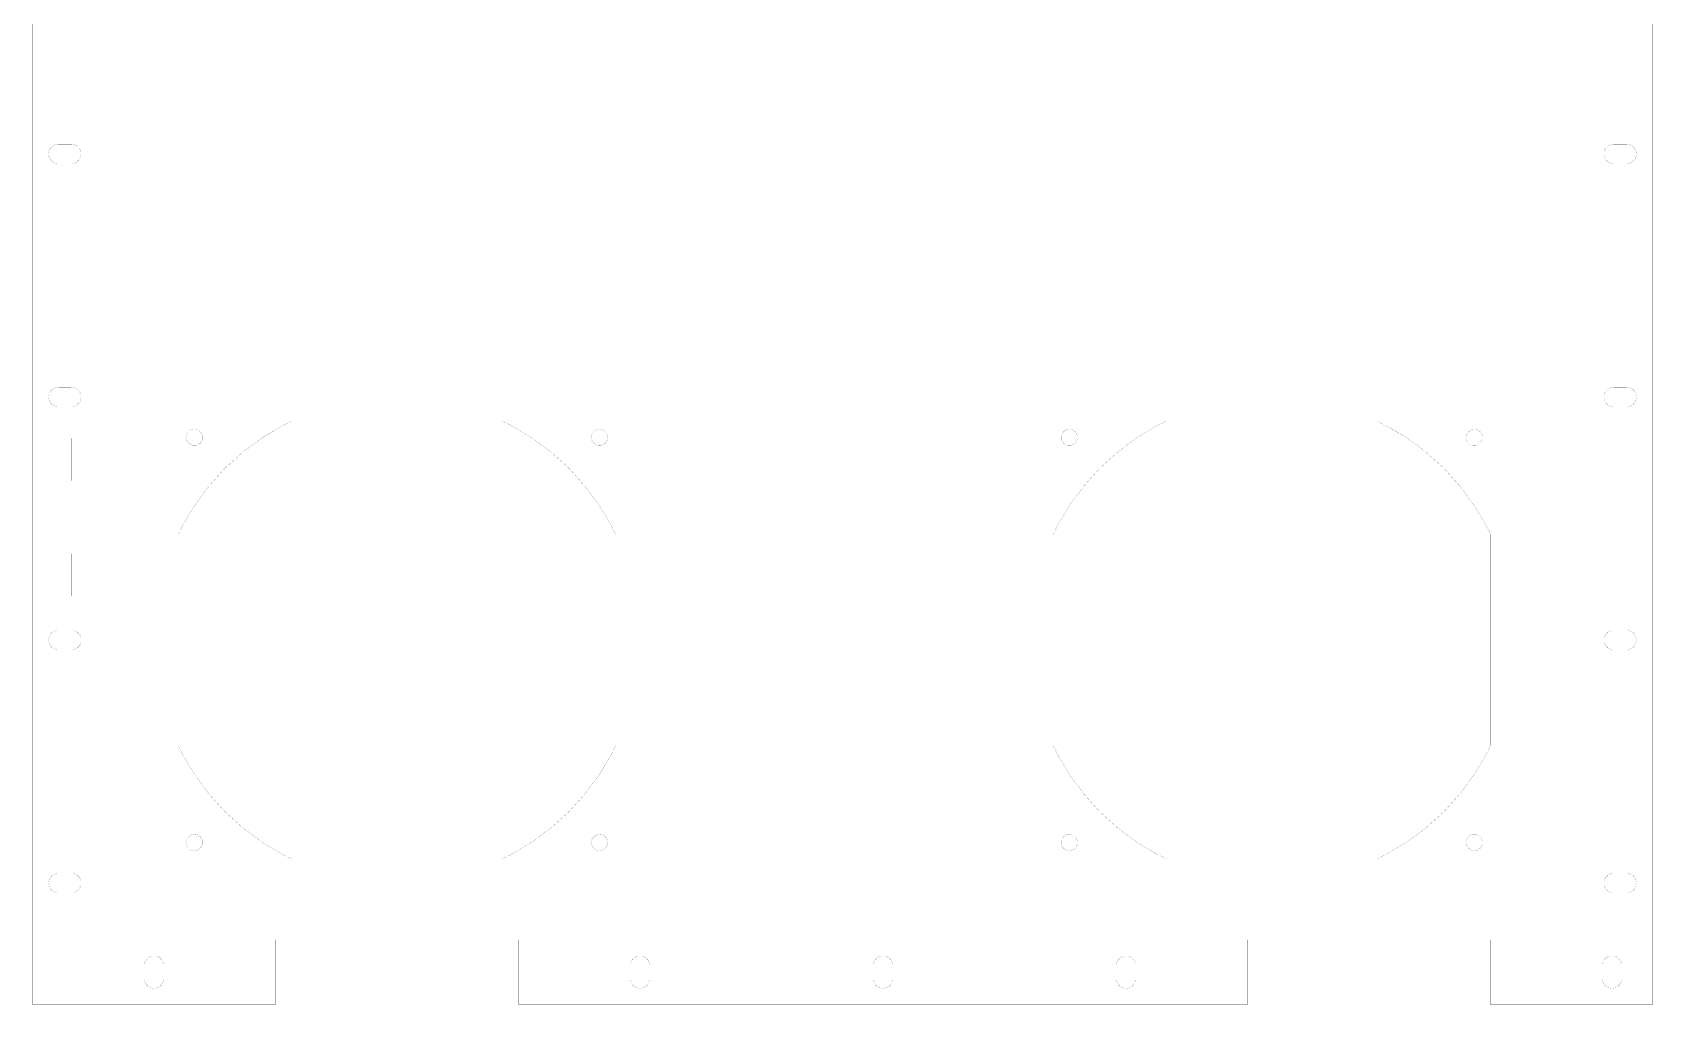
# Model space of a CAD drawing. Extents: x 0 to 19.7, y 0 to 23.7.
# Drawn here: x 0.04 to 19.73, y 0.05 to 11.86 of the extents above; entities that cross this region are included whole.
import ezdxf

# ---------------------------------------------------------------- set-up
doc = ezdxf.new("R2010")
doc.units = 0
doc.layers.get('0').update_dxf_attribs({"linetype": 'CONTINUOUS'})

msp = doc.modelspace()

# ---------------------------------------------------------------- linework, layer by layer
at = {"color": 5, "const_width": 0.001488}
for points in [[(17.756, 23.6689), (19.7244, 23.6689), (19.7244, 0.046929), (17.756, 0.046929), (17.756, 0.834418), (14.8031, 0.834418), (14.8031, 0.046929), (5.94499, 0.046929), (5.94499, 0.834418), (2.99203, 0.834418), (2.99203, 0.046929), (0.039388, 0.046929), (0.039388, 23.6689), (2.99203, 23.6689), (2.99203, 22.8814), (5.94499, 22.8814), (5.94499, 23.6689), (14.8031, 23.6689), (14.8031, 22.8814), (17.756, 22.8814), (17.756, 23.6689)], [(0.629449, 10.37), (0.629992, 10.3816), (0.629449, 10.3931), (0.627767, 10.4046), (0.624946, 10.4159), (0.621039, 10.4268), (0.616049, 10.4373), (0.610135, 10.4472), (0.60319, 10.4565), (0.595378, 10.4652), (0.586806, 10.4729), (0.577528, 10.4799), (0.567546, 10.4858), (0.560926, 10.4889), (0.557075, 10.4908), (0.546115, 10.4947), (0.534939, 10.4975), (0.523438, 10.4992), (0.511828, 10.4998), (0.354275, 10.4998), (0.342719, 10.4992), (0.331218, 10.4975), (0.319988, 10.4947), (0.319065, 10.4944), (0.309082, 10.4908), (0.298557, 10.4858), (0.288629, 10.4799), (0.279351, 10.4729), (0.270725, 10.4652), (0.262967, 10.4565), (0.256022, 10.4472), (0.250054, 10.4373), (0.245117, 10.4268), (0.241211, 10.4159), (0.23839, 10.4046), (0.236708, 10.3931), (0.236111, 10.3816), (0.236708, 10.37), (0.23839, 10.3585), (0.241211, 10.3472), (0.245117, 10.3363), (0.25, 10.326), (0.250054, 10.3258), (0.256022, 10.3159), (0.262967, 10.3066), (0.270725, 10.298), (0.279351, 10.2902), (0.288629, 10.2833), (0.298557, 10.2773), (0.309082, 10.2723), (0.319065, 10.2688), (0.319988, 10.2684), (0.331218, 10.2656), (0.342719, 10.2639), (0.354275, 10.2633), (0.511828, 10.2633), (0.523438, 10.2639), (0.534939, 10.2656), (0.546115, 10.2684), (0.557075, 10.2723), (0.560926, 10.2742), (0.567546, 10.2773), (0.577528, 10.2833), (0.586806, 10.2902), (0.595378, 10.298), (0.60319, 10.3066), (0.610135, 10.3159), (0.616049, 10.3258), (0.616103, 10.326), (0.621039, 10.3363), (0.624946, 10.3472), (0.627767, 10.3585), (0.629449, 10.37)], [(19.5138, 10.4373), (19.5089, 10.4452), (19.5078, 10.4472), (19.5008, 10.4565), (19.4931, 10.4652), (19.4844, 10.4729), (19.4751, 10.4798), (19.4653, 10.4858), (19.4547, 10.4908), (19.4437, 10.4947), (19.4325, 10.4975), (19.4283, 10.4981), (19.4211, 10.4992), (19.4094, 10.4997), (19.2519, 10.4997), (19.2403, 10.4992), (19.2289, 10.4975), (19.2176, 10.4947), (19.2067, 10.4908), (19.1963, 10.4858), (19.1865, 10.4799), (19.1863, 10.4798), (19.1769, 10.4729), (19.1685, 10.4652), (19.1606, 10.4565), (19.1536, 10.4472), (19.1478, 10.4373), (19.1428, 10.4268), (19.1389, 10.4159), (19.136, 10.4046), (19.1343, 10.3931), (19.1338, 10.3816), (19.1343, 10.37), (19.136, 10.3585), (19.1389, 10.3472), (19.1428, 10.3363), (19.1478, 10.3258), (19.1536, 10.3159), (19.1606, 10.3066), (19.1685, 10.298), (19.1769, 10.2902), (19.1863, 10.2833), (19.1865, 10.2832), (19.1963, 10.2773), (19.2067, 10.2723), (19.2176, 10.2684), (19.2289, 10.2656), (19.2403, 10.2639), (19.2519, 10.2633), (19.4094, 10.2633), (19.4211, 10.2639), (19.4283, 10.265), (19.4325, 10.2656), (19.4437, 10.2684), (19.4547, 10.2723), (19.4653, 10.2773), (19.4751, 10.2833), (19.4844, 10.2902), (19.4931, 10.298), (19.5008, 10.3066), (19.5078, 10.3159), (19.5089, 10.3179), (19.5138, 10.3258), (19.5186, 10.3363), (19.5226, 10.3472), (19.5254, 10.3585), (19.5271, 10.37), (19.5276, 10.3816), (19.5271, 10.3931), (19.5254, 10.4046), (19.5226, 10.4159), (19.5186, 10.4268), (19.5138, 10.4373)], [(0.270725, 7.51237), (0.263075, 7.5039), (0.262967, 7.50379), (0.256022, 7.49447), (0.250054, 7.48454), (0.245117, 7.47407), (0.241211, 7.46317), (0.23839, 7.45187), (0.236708, 7.44037), (0.236111, 7.42882), (0.236382, 7.42329), (0.236708, 7.41721), (0.23839, 7.40576), (0.241211, 7.39447), (0.245117, 7.38357), (0.250054, 7.3731), (0.256022, 7.36313), (0.262967, 7.35379), (0.270725, 7.34521), (0.273546, 7.34267), (0.279351, 7.3374), (0.288629, 7.33051), (0.298557, 7.32454), (0.309082, 7.31961), (0.319065, 7.31603), (0.319988, 7.31569), (0.331218, 7.31287), (0.342719, 7.31114), (0.354275, 7.3106), (0.511828, 7.3106), (0.523438, 7.31114), (0.534939, 7.31287), (0.546115, 7.31569), (0.557075, 7.31961), (0.567546, 7.32454), (0.577528, 7.33051), (0.586806, 7.3374), (0.592557, 7.34267), (0.595378, 7.34521), (0.60319, 7.35379), (0.610135, 7.36313), (0.616049, 7.3731), (0.621039, 7.38357), (0.624946, 7.39447), (0.627767, 7.40576), (0.629449, 7.41721), (0.629719, 7.42329), (0.629992, 7.42882), (0.629449, 7.44037), (0.627767, 7.45187), (0.624946, 7.46317), (0.621039, 7.47407), (0.616049, 7.48454), (0.610135, 7.49447), (0.60319, 7.50379), (0.603082, 7.5039), (0.595378, 7.51237), (0.586806, 7.52018), (0.577528, 7.52707), (0.567546, 7.53304), (0.557075, 7.53803), (0.546115, 7.54194), (0.534939, 7.54476), (0.523438, 7.54644), (0.511828, 7.54699), (0.354275, 7.54699), (0.342719, 7.54644), (0.331218, 7.54476), (0.319988, 7.54194), (0.319065, 7.54156), (0.309082, 7.53803), (0.298557, 7.53304), (0.288629, 7.52707), (0.279351, 7.52018), (0.270725, 7.51237)], [(19.4211, 7.54644), (19.4094, 7.54699), (19.2519, 7.54699), (19.2403, 7.54644), (19.2289, 7.54476), (19.2176, 7.54194), (19.2067, 7.53803), (19.1963, 7.53304), (19.1865, 7.52718), (19.1863, 7.52707), (19.1769, 7.52018), (19.1685, 7.51237), (19.1607, 7.5039), (19.1606, 7.50379), (19.1536, 7.49447), (19.1478, 7.48454), (19.1428, 7.47407), (19.1389, 7.46317), (19.136, 7.45187), (19.1343, 7.44037), (19.1338, 7.42882), (19.134, 7.42329), (19.1343, 7.41721), (19.136, 7.40576), (19.1389, 7.39447), (19.1428, 7.38357), (19.1478, 7.3731), (19.1536, 7.36313), (19.1606, 7.35379), (19.1685, 7.34521), (19.1712, 7.34267), (19.1769, 7.3374), (19.1863, 7.33051), (19.1865, 7.3304), (19.1963, 7.32454), (19.2067, 7.31961), (19.2176, 7.31569), (19.2289, 7.31287), (19.2403, 7.31114), (19.2519, 7.3106), (19.4094, 7.3106), (19.4211, 7.31114), (19.4325, 7.31287), (19.4437, 7.31569), (19.4547, 7.31961), (19.4653, 7.32454), (19.4751, 7.33051), (19.4844, 7.3374), (19.4903, 7.34267), (19.4931, 7.34521), (19.5008, 7.35379), (19.5078, 7.36313), (19.5089, 7.36518), (19.5138, 7.3731), (19.5186, 7.38357), (19.5226, 7.39447), (19.5254, 7.40576), (19.5271, 7.41721), (19.5276, 7.42882), (19.5271, 7.44037), (19.5254, 7.45187), (19.5226, 7.46317), (19.5186, 7.47407), (19.5138, 7.48454), (19.5089, 7.4924), (19.5078, 7.49447), (19.5008, 7.50379), (19.5007, 7.5039), (19.4931, 7.51237), (19.4844, 7.52018), (19.4751, 7.52707), (19.4653, 7.53304), (19.4547, 7.53803), (19.4437, 7.54194), (19.4325, 7.54476), (19.4283, 7.54536), (19.4211, 7.54644)], [(6.55664, 6.56418), (6.4094, 6.69764), (6.3419, 6.75879), (6.10915, 6.93143), (5.86057, 7.0804), (5.74767, 7.13379), (3.18935, 7.13379), (3.07644, 7.0804), (2.82785, 6.93143), (2.59506, 6.75879), (2.52756, 6.69764), (2.38037, 6.56418), (2.18576, 6.34944), (2.01313, 6.11669), (1.86415, 5.86811), (1.81076, 5.75521), (1.81076, 3.19689), (1.86415, 3.08399), (2.01313, 2.83539), (2.18576, 2.60265), (2.38037, 2.38792), (2.59506, 2.19331), (2.82785, 2.02067), (3.07644, 1.87169), (3.18935, 1.81831), (5.74767, 1.81831), (5.86057, 1.87169), (5.96317, 1.93317), (6.10915, 2.02067), (6.3419, 2.19331), (6.55664, 2.38792), (6.75125, 2.60265), (6.92389, 2.83539), (7.07286, 3.08399), (7.12625, 3.19689), (7.12625, 5.75521), (7.07286, 5.86811), (6.92389, 6.11669), (6.75125, 6.34944), (6.55664, 6.56418)], [(12.4939, 5.86811), (12.4405, 5.75521), (12.4405, 3.19689), (12.4939, 3.08399), (12.6428, 2.83539), (12.8155, 2.60265), (13.0101, 2.38792), (13.2248, 2.19331), (13.4576, 2.02067), (13.7036, 1.87321), (13.7062, 1.87169), (13.8191, 1.81831), (16.3774, 1.81831), (16.4903, 1.87169), (16.7389, 2.02067), (16.9717, 2.19331), (17.1864, 2.38792), (17.381, 2.60265), (17.5536, 2.83539), (17.7026, 3.08399), (17.756, 3.19689), (17.756, 5.75521), (17.7026, 5.86811), (17.5536, 6.11669), (17.381, 6.34944), (17.1864, 6.56418), (17.0392, 6.69764), (16.9717, 6.75879), (16.7389, 6.93143), (16.4903, 7.0804), (16.3774, 7.13379), (13.8191, 7.13379), (13.7062, 7.0804), (13.7036, 7.07889), (13.4576, 6.93143), (13.2248, 6.75879), (13.1573, 6.69764), (13.0101, 6.56418), (12.8155, 6.34944), (12.6428, 6.11669), (12.4939, 5.86811)], [(2.09463, 6.98329), (2.09293, 6.98611), (2.08963, 6.9916), (2.08388, 6.99935), (2.07736, 7.00651), (2.07021, 7.01303), (2.06244, 7.01878), (2.06017, 7.02013), (2.05414, 7.02376), (2.04542, 7.02789), (2.03629, 7.03114), (2.02692, 7.03347), (2.01736, 7.03489), (2.00771, 7.03538), (1.99804, 7.03489), (1.98844, 7.03347), (1.97911, 7.03114), (1.97, 7.02789), (1.96126, 7.02376), (1.95524, 7.02013), (1.95296, 7.01878), (1.94521, 7.01303), (1.93804, 7.00651), (1.93164, 6.99951), (1.93153, 6.99935), (1.92578, 6.9916), (1.92079, 6.98329), (1.91667, 6.97456), (1.91342, 6.96544), (1.91108, 6.95611), (1.90967, 6.9465), (1.90929, 6.93951), (1.90918, 6.93685), (1.90967, 6.92719), (1.91108, 6.91764), (1.91342, 6.90826), (1.91667, 6.89914), (1.92079, 6.8904), (1.92578, 6.88211), (1.93153, 6.87435), (1.93164, 6.87424), (1.93804, 6.86719), (1.94521, 6.86068), (1.94764, 6.85889), (1.95296, 6.85493), (1.96126, 6.84993), (1.97, 6.84581), (1.97911, 6.84261), (1.98844, 6.84022), (1.99804, 6.83882), (2.00771, 6.83832), (2.01736, 6.83882), (2.02692, 6.84022), (2.03629, 6.84261), (2.04542, 6.84581), (2.05414, 6.84993), (2.06244, 6.85493), (2.06776, 6.85889), (2.07021, 6.86068), (2.07736, 6.86719), (2.08388, 6.87435), (2.08963, 6.88211), (2.09293, 6.88758), (2.09463, 6.8904), (2.09874, 6.89914), (2.10194, 6.90826), (2.10433, 6.91764), (2.10574, 6.92719), (2.10622, 6.93685), (2.10574, 6.9465), (2.10433, 6.95611), (2.10194, 6.96544), (2.09874, 6.97456), (2.09463, 6.98329)], [(6.91965, 6.83882), (6.92931, 6.83832), (6.93072, 6.83838), (6.93896, 6.83882), (6.94857, 6.84022), (6.9579, 6.84261), (6.96701, 6.84581), (6.97575, 6.84993), (6.98406, 6.85493), (6.98936, 6.85889), (6.99181, 6.86068), (6.99897, 6.86719), (7.00549, 6.87435), (7.01124, 6.88211), (7.01622, 6.8904), (7.02035, 6.89914), (7.0236, 6.90826), (7.02593, 6.91764), (7.02735, 6.92719), (7.02783, 6.93685), (7.02772, 6.93951), (7.02735, 6.9465), (7.02593, 6.95611), (7.0236, 6.96544), (7.02035, 6.97456), (7.01622, 6.98329), (7.01124, 6.9916), (7.00549, 6.99935), (6.99897, 7.00651), (6.99181, 7.01303), (6.98406, 7.01878), (6.98178, 7.02013), (6.97575, 7.02376), (6.96701, 7.02789), (6.9579, 7.03114), (6.94857, 7.03347), (6.93896, 7.03489), (6.92931, 7.03538), (6.91965, 7.03489), (6.9101, 7.03347), (6.90072, 7.03114), (6.8916, 7.02789), (6.88286, 7.02376), (6.87685, 7.02013), (6.87457, 7.01878), (6.86681, 7.01303), (6.85965, 7.00651), (6.85314, 6.99935), (6.84739, 6.9916), (6.84239, 6.98329), (6.83826, 6.97456), (6.83501, 6.96544), (6.83268, 6.95611), (6.83128, 6.9465), (6.83089, 6.93951), (6.83078, 6.93685), (6.83128, 6.92719), (6.83268, 6.91764), (6.83501, 6.90826), (6.83826, 6.89914), (6.84239, 6.8904), (6.84739, 6.88211), (6.85314, 6.87435), (6.85965, 6.86719), (6.86681, 6.86068), (6.86925, 6.85889), (6.87457, 6.85493), (6.88286, 6.84993), (6.8916, 6.84581), (6.90072, 6.84261), (6.9101, 6.84022), (6.91965, 6.83882)], [(12.5678, 6.86719), (12.5748, 6.86079), (12.5749, 6.86068), (12.5774, 6.85889), (12.5827, 6.85493), (12.591, 6.84993), (12.5997, 6.84581), (12.6088, 6.84261), (12.6182, 6.84022), (12.6278, 6.83882), (12.6374, 6.83832), (12.6471, 6.83882), (12.6566, 6.84022), (12.666, 6.84261), (12.6751, 6.84581), (12.6839, 6.84993), (12.6922, 6.85493), (12.6975, 6.85889), (12.6999, 6.86068), (12.7071, 6.86719), (12.7136, 6.87435), (12.7193, 6.88211), (12.7243, 6.8904), (12.7285, 6.89914), (12.7317, 6.90826), (12.7341, 6.91764), (12.7355, 6.92719), (12.7359, 6.93685), (12.7358, 6.93951), (12.7355, 6.9465), (12.7341, 6.95611), (12.7317, 6.96544), (12.7285, 6.97456), (12.7243, 6.98329), (12.7193, 6.9916), (12.7136, 6.99935), (12.7071, 7.00651), (12.6999, 7.01303), (12.6922, 7.01878), (12.6899, 7.02013), (12.6839, 7.02376), (12.6751, 7.02789), (12.666, 7.03114), (12.6566, 7.03347), (12.6471, 7.03489), (12.6374, 7.03538), (12.6278, 7.03489), (12.6182, 7.03347), (12.6088, 7.03114), (12.5997, 7.02789), (12.591, 7.02376), (12.585, 7.02013), (12.5827, 7.01878), (12.5749, 7.01303), (12.5748, 7.01292), (12.5678, 7.00651), (12.5612, 6.99935), (12.5555, 6.9916), (12.5505, 6.98329), (12.5464, 6.97456), (12.5431, 6.96544), (12.5408, 6.95611), (12.5394, 6.9465), (12.539, 6.93951), (12.5389, 6.93685), (12.5394, 6.92719), (12.5408, 6.91764), (12.5431, 6.90826), (12.5464, 6.89914), (12.5505, 6.8904), (12.5555, 6.88211), (12.5612, 6.87435), (12.5678, 6.86719)], [(17.6137, 7.01878), (17.6115, 7.02013), (17.6054, 7.02376), (17.5967, 7.02789), (17.5876, 7.03114), (17.5783, 7.03347), (17.5687, 7.03489), (17.559, 7.03538), (17.5493, 7.03489), (17.5399, 7.03347), (17.5304, 7.03114), (17.5214, 7.02789), (17.5126, 7.02376), (17.5065, 7.02013), (17.5043, 7.01878), (17.4965, 7.01303), (17.4893, 7.00651), (17.4829, 6.99935), (17.4771, 6.9916), (17.4721, 6.98329), (17.4681, 6.97456), (17.4647, 6.96544), (17.4624, 6.95611), (17.461, 6.9465), (17.4607, 6.93951), (17.4606, 6.93685), (17.461, 6.92719), (17.4624, 6.91764), (17.4647, 6.90826), (17.4681, 6.89914), (17.4721, 6.8904), (17.4771, 6.88211), (17.4829, 6.87435), (17.4893, 6.86719), (17.4965, 6.86068), (17.499, 6.85889), (17.5043, 6.85493), (17.5126, 6.84993), (17.5214, 6.84581), (17.5304, 6.84261), (17.5399, 6.84022), (17.5493, 6.83882), (17.559, 6.83832), (17.5687, 6.83882), (17.5739, 6.83957), (17.5783, 6.84022), (17.5876, 6.84261), (17.5967, 6.84581), (17.6054, 6.84993), (17.6137, 6.85493), (17.619, 6.85889), (17.6215, 6.86068), (17.6288, 6.86719), (17.6351, 6.87435), (17.641, 6.88211), (17.646, 6.8904), (17.65, 6.89914), (17.6533, 6.90826), (17.6557, 6.91764), (17.6571, 6.92719), (17.6575, 6.93685), (17.6575, 6.93951), (17.6571, 6.9465), (17.6557, 6.95611), (17.6533, 6.96544), (17.65, 6.97456), (17.646, 6.98329), (17.641, 6.9916), (17.6351, 6.99935), (17.6288, 7.00651), (17.6215, 7.01303), (17.6137, 7.01878)], [(0.309082, 4.36686), (0.319065, 4.36328), (0.319988, 4.36296), (0.331218, 4.36008), (0.342719, 4.3584), (0.354275, 4.35781), (0.511828, 4.35781), (0.523438, 4.3584), (0.534939, 4.36008), (0.546115, 4.36296), (0.557075, 4.36686), (0.560926, 4.36865), (0.567546, 4.37181), (0.577528, 4.37776), (0.586806, 4.38465), (0.595378, 4.39247), (0.60319, 4.40104), (0.610135, 4.41037), (0.616049, 4.42036), (0.621039, 4.43083), (0.624294, 4.44), (0.624946, 4.44174), (0.627767, 4.45296), (0.629449, 4.46446), (0.629992, 4.47607), (0.629449, 4.48763), (0.627767, 4.49914), (0.624946, 4.51036), (0.621257, 4.52061), (0.621039, 4.52126), (0.616049, 4.53174), (0.610135, 4.54172), (0.60319, 4.55106), (0.595378, 4.55963), (0.586806, 4.56743), (0.577528, 4.57433), (0.567546, 4.58029), (0.560926, 4.58344), (0.557075, 4.58529), (0.546115, 4.58914), (0.534939, 4.59201), (0.523438, 4.59369), (0.511828, 4.59424), (0.354275, 4.59424), (0.342719, 4.59369), (0.331218, 4.59201), (0.319988, 4.58914), (0.319065, 4.58882), (0.309082, 4.58529), (0.298557, 4.58029), (0.288629, 4.57433), (0.279351, 4.56743), (0.270725, 4.55963), (0.262967, 4.55106), (0.256022, 4.54172), (0.250054, 4.53174), (0.245117, 4.52126), (0.2449, 4.52061), (0.241211, 4.51036), (0.23839, 4.49914), (0.236708, 4.48763), (0.236111, 4.47607), (0.236708, 4.46446), (0.23839, 4.45296), (0.241211, 4.44174), (0.241863, 4.44), (0.245117, 4.43083), (0.250054, 4.42036), (0.256022, 4.41037), (0.262967, 4.40104), (0.270725, 4.39247), (0.279351, 4.38465), (0.288629, 4.37776), (0.298557, 4.37181), (0.309082, 4.36686)], [(19.5078, 4.41037), (19.5089, 4.41243), (19.5138, 4.42036), (19.5186, 4.43083), (19.5219, 4.44), (19.5226, 4.44174), (19.5254, 4.45296), (19.5271, 4.46446), (19.5276, 4.47607), (19.5271, 4.48763), (19.5254, 4.49914), (19.5226, 4.51036), (19.5186, 4.52126), (19.5138, 4.53174), (19.5089, 4.53965), (19.5078, 4.54172), (19.5008, 4.55106), (19.4931, 4.55963), (19.4844, 4.56743), (19.4751, 4.57433), (19.4653, 4.58029), (19.4547, 4.58529), (19.4437, 4.58914), (19.4325, 4.59201), (19.4283, 4.59261), (19.4211, 4.59369), (19.4094, 4.59424), (19.2519, 4.59424), (19.2403, 4.59369), (19.2289, 4.59201), (19.2176, 4.58914), (19.2067, 4.58529), (19.1963, 4.58029), (19.1865, 4.57443), (19.1863, 4.57433), (19.1769, 4.56743), (19.1685, 4.55963), (19.1606, 4.55106), (19.1536, 4.54172), (19.1478, 4.53174), (19.1428, 4.52126), (19.1425, 4.52061), (19.1389, 4.51036), (19.136, 4.49914), (19.1343, 4.48763), (19.1338, 4.47607), (19.1343, 4.46446), (19.136, 4.45296), (19.1389, 4.44174), (19.1394, 4.44), (19.1428, 4.43083), (19.1478, 4.42036), (19.1536, 4.41037), (19.1606, 4.40104), (19.1685, 4.39247), (19.1769, 4.38465), (19.1863, 4.37776), (19.1865, 4.37761), (19.1963, 4.37181), (19.2067, 4.36686), (19.2176, 4.36296), (19.2289, 4.36008), (19.2403, 4.3584), (19.2519, 4.35781), (19.4094, 4.35781), (19.4211, 4.3584), (19.4283, 4.35949), (19.4325, 4.36008), (19.4437, 4.36296), (19.4547, 4.36686), (19.4653, 4.37181), (19.4751, 4.37776), (19.4844, 4.38465), (19.4931, 4.39247), (19.5008, 4.40104), (19.5078, 4.41037)], [(1.93804, 2.0849), (1.93164, 2.07785), (1.93153, 2.07775), (1.92578, 2.06999), (1.92079, 2.06168), (1.91667, 2.05296), (1.91342, 2.04383), (1.91108, 2.03444), (1.90967, 2.0249), (1.90944, 2.02111), (1.90918, 2.01525), (1.90967, 2.00558), (1.91108, 1.99599), (1.91342, 1.98665), (1.91667, 1.97754), (1.92079, 1.96881), (1.92578, 1.9605), (1.93153, 1.95275), (1.93164, 1.95264), (1.93804, 1.94558), (1.94521, 1.93907), (1.95296, 1.93332), (1.96126, 1.92833), (1.97, 1.92421), (1.97911, 1.92096), (1.98844, 1.91863), (1.99804, 1.91721), (2.00771, 1.91672), (2.01226, 1.91694), (2.01736, 1.91721), (2.02692, 1.91863), (2.03629, 1.92096), (2.04542, 1.92421), (2.05414, 1.92833), (2.06244, 1.93332), (2.06446, 1.93485), (2.07021, 1.93907), (2.07736, 1.94558), (2.08388, 1.95275), (2.08963, 1.9605), (2.09293, 1.96599), (2.09463, 1.96881), (2.09874, 1.97754), (2.10194, 1.98665), (2.10433, 1.99599), (2.10574, 2.00558), (2.10622, 2.01525), (2.10596, 2.02111), (2.10574, 2.0249), (2.10433, 2.03444), (2.10194, 2.04383), (2.09874, 2.05296), (2.09463, 2.06168), (2.09293, 2.06451), (2.08963, 2.06999), (2.08388, 2.07775), (2.07736, 2.0849), (2.07021, 2.09142), (2.06244, 2.09717), (2.05414, 2.10215), (2.04542, 2.10628), (2.03629, 2.10954), (2.02692, 2.11187), (2.01986, 2.1129), (2.01736, 2.11328), (2.01226, 2.11356), (2.00771, 2.11376), (1.99804, 2.11328), (1.98844, 2.11187), (1.97911, 2.10954), (1.97, 2.10628), (1.96126, 2.10215), (1.95296, 2.09717), (1.94521, 2.09142), (1.93804, 2.0849)], [(6.83106, 2.02111), (6.83078, 2.01525), (6.83128, 2.00558), (6.83268, 1.99599), (6.83501, 1.98665), (6.83826, 1.97754), (6.84239, 1.96881), (6.84739, 1.9605), (6.85314, 1.95275), (6.85965, 1.94558), (6.86529, 1.94049), (6.86681, 1.93907), (6.87457, 1.93332), (6.88286, 1.92833), (6.8916, 1.92421), (6.90072, 1.92096), (6.9101, 1.91863), (6.91965, 1.91721), (6.92931, 1.91672), (6.93072, 1.91678), (6.93896, 1.91721), (6.94857, 1.91863), (6.9579, 1.92096), (6.96701, 1.92421), (6.97575, 1.92833), (6.98406, 1.93332), (6.99181, 1.93907), (6.99333, 1.94049), (6.99897, 1.94558), (7.00549, 1.95275), (7.01124, 1.9605), (7.01622, 1.96881), (7.02035, 1.97754), (7.0236, 1.98665), (7.02593, 1.99599), (7.02735, 2.00558), (7.02783, 2.01525), (7.02756, 2.02111), (7.02735, 2.0249), (7.02593, 2.03444), (7.0236, 2.04383), (7.02035, 2.05296), (7.01622, 2.06168), (7.01133, 2.06976), (7.01124, 2.06999), (7.00549, 2.07775), (6.99897, 2.0849), (6.99181, 2.09142), (6.98406, 2.09717), (6.97575, 2.10215), (6.96701, 2.10628), (6.9579, 2.10954), (6.94857, 2.11187), (6.93896, 2.11328), (6.93072, 2.11372), (6.92931, 2.11376), (6.91965, 2.11328), (6.9101, 2.11187), (6.90072, 2.10954), (6.8916, 2.10628), (6.88286, 2.10215), (6.87457, 2.09717), (6.86681, 2.09142), (6.85965, 2.0849), (6.85314, 2.07775), (6.8501, 2.07362), (6.84739, 2.06999), (6.84239, 2.06168), (6.83826, 2.05296), (6.83501, 2.04383), (6.83268, 2.03444), (6.83128, 2.0249), (6.83106, 2.02111)], [(12.6554, 2.11203), (12.6496, 2.1129), (12.6471, 2.11328), (12.6374, 2.11376), (12.6278, 2.11328), (12.6182, 2.11187), (12.6088, 2.10954), (12.5997, 2.10628), (12.591, 2.10215), (12.5827, 2.09717), (12.5749, 2.09142), (12.5748, 2.09131), (12.5678, 2.0849), (12.5612, 2.07775), (12.5555, 2.06999), (12.5505, 2.06168), (12.5464, 2.05296), (12.5431, 2.04383), (12.5408, 2.03444), (12.5394, 2.0249), (12.5392, 2.02111), (12.5389, 2.01525), (12.5394, 2.00558), (12.5408, 1.99599), (12.5431, 1.98665), (12.5464, 1.97754), (12.5505, 1.96881), (12.5555, 1.9605), (12.5612, 1.95275), (12.5678, 1.94558), (12.5748, 1.93918), (12.5749, 1.93907), (12.5827, 1.93332), (12.591, 1.92833), (12.5997, 1.92421), (12.6088, 1.92096), (12.6182, 1.91863), (12.6278, 1.91721), (12.6374, 1.91672), (12.6471, 1.91721), (12.6554, 1.9184), (12.6566, 1.91863), (12.666, 1.92096), (12.6751, 1.92421), (12.6839, 1.92833), (12.6922, 1.93332), (12.6942, 1.93485), (12.6999, 1.93907), (12.7014, 1.94049), (12.7071, 1.94558), (12.7136, 1.95275), (12.7193, 1.9605), (12.7243, 1.96881), (12.7285, 1.97754), (12.7317, 1.98665), (12.7341, 1.99599), (12.7355, 2.00558), (12.7359, 2.01525), (12.7357, 2.02111), (12.7355, 2.0249), (12.7341, 2.03444), (12.7317, 2.04383), (12.7285, 2.05296), (12.7243, 2.06168), (12.7193, 2.06999), (12.7136, 2.07775), (12.7071, 2.0849), (12.6999, 2.09142), (12.6922, 2.09717), (12.6846, 2.10172), (12.6839, 2.10215), (12.6751, 2.10628), (12.666, 2.10954), (12.6566, 2.11187), (12.6554, 2.11203)], [(17.4893, 1.94558), (17.4932, 1.94206), (17.4965, 1.93907), (17.5043, 1.93332), (17.5126, 1.92833), (17.5214, 1.92421), (17.5304, 1.92096), (17.5399, 1.91863), (17.5493, 1.91721), (17.559, 1.91672), (17.5687, 1.91721), (17.5739, 1.91797), (17.5783, 1.91863), (17.5876, 1.92096), (17.5967, 1.92421), (17.6054, 1.92833), (17.6137, 1.93332), (17.6215, 1.93907), (17.6231, 1.94049), (17.6288, 1.94558), (17.6351, 1.95275), (17.641, 1.9605), (17.646, 1.96881), (17.65, 1.97754), (17.6533, 1.98665), (17.6557, 1.99599), (17.6571, 2.00558), (17.6575, 2.01525), (17.6572, 2.02111), (17.6571, 2.0249), (17.6557, 2.03444), (17.6533, 2.04383), (17.65, 2.05296), (17.646, 2.06168), (17.641, 2.06999), (17.6351, 2.07775), (17.6288, 2.0849), (17.6215, 2.09142), (17.6137, 2.09717), (17.6061, 2.10172), (17.6054, 2.10215), (17.5967, 2.10628), (17.5876, 2.10954), (17.5783, 2.11187), (17.5739, 2.11253), (17.5687, 2.11328), (17.559, 2.11376), (17.5493, 2.11328), (17.5399, 2.11187), (17.5304, 2.10954), (17.5214, 2.10628), (17.5126, 2.10215), (17.5043, 2.09717), (17.4965, 2.09142), (17.4932, 2.08838), (17.4893, 2.0849), (17.4829, 2.07775), (17.4771, 2.06999), (17.4721, 2.06168), (17.4681, 2.05296), (17.4647, 2.04383), (17.4624, 2.03444), (17.461, 2.0249), (17.4608, 2.02111), (17.4606, 2.01525), (17.461, 2.00558), (17.4624, 1.99599), (17.4647, 1.98665), (17.4681, 1.97754), (17.4721, 1.96881), (17.4771, 1.9605), (17.4829, 1.95275), (17.4893, 1.94558)], [(0.236708, 1.53489), (0.236111, 1.52328), (0.236708, 1.51172), (0.23839, 1.50022), (0.241211, 1.48899), (0.245117, 1.47808), (0.250054, 1.46761), (0.256022, 1.45762), (0.256728, 1.45671), (0.262967, 1.44829), (0.270725, 1.43972), (0.279351, 1.43192), (0.288629, 1.42497), (0.298557, 1.41906), (0.309082, 1.41407), (0.319065, 1.41054), (0.319988, 1.41021), (0.331218, 1.40733), (0.342719, 1.40565), (0.354275, 1.40506), (0.511828, 1.40506), (0.523438, 1.40565), (0.534939, 1.40733), (0.546115, 1.41021), (0.557075, 1.41407), (0.560926, 1.4159), (0.567546, 1.41906), (0.577528, 1.42497), (0.586806, 1.43192), (0.595378, 1.43972), (0.60319, 1.44829), (0.610135, 1.45762), (0.616049, 1.46761), (0.621039, 1.47808), (0.624946, 1.48899), (0.627767, 1.50022), (0.629449, 1.51172), (0.629992, 1.52328), (0.629449, 1.53489), (0.629069, 1.53733), (0.627767, 1.54639), (0.624946, 1.55761), (0.621039, 1.56853), (0.616049, 1.579), (0.610135, 1.58897), (0.60319, 1.59831), (0.595378, 1.60688), (0.586806, 1.61469), (0.577528, 1.62158), (0.567546, 1.62756), (0.560926, 1.63069), (0.557075, 1.63249), (0.546115, 1.63639), (0.534939, 1.63921), (0.523438, 1.64094), (0.511828, 1.6415), (0.354275, 1.6415), (0.342719, 1.64094), (0.331218, 1.63921), (0.319988, 1.63639), (0.319065, 1.63607), (0.309082, 1.63249), (0.298557, 1.62756), (0.288629, 1.62158), (0.279351, 1.61469), (0.270725, 1.60688), (0.262967, 1.59831), (0.256022, 1.58897), (0.250054, 1.579), (0.245117, 1.56853), (0.241211, 1.55761), (0.23839, 1.54639), (0.237033, 1.53733), (0.236708, 1.53489)], [(19.5138, 1.579), (19.5089, 1.58692), (19.5078, 1.58897), (19.5008, 1.59831), (19.4931, 1.60688), (19.4844, 1.61469), (19.4751, 1.62158), (19.4653, 1.62756), (19.4547, 1.63249), (19.4437, 1.63639), (19.4325, 1.63921), (19.4283, 1.63986), (19.4211, 1.64094), (19.4094, 1.6415), (19.2519, 1.6415), (19.2403, 1.64094), (19.2289, 1.63921), (19.2176, 1.63639), (19.2067, 1.63249), (19.1963, 1.62756), (19.1865, 1.62169), (19.1863, 1.62158), (19.1769, 1.61469), (19.1685, 1.60688), (19.1606, 1.59831), (19.1536, 1.58897), (19.1478, 1.579), (19.1428, 1.56853), (19.1389, 1.55761), (19.136, 1.54639), (19.1347, 1.53733), (19.1343, 1.53489), (19.1338, 1.52328), (19.1343, 1.51172), (19.136, 1.50022), (19.1389, 1.48899), (19.1428, 1.47808), (19.1478, 1.46761), (19.1536, 1.45762), (19.1606, 1.44829), (19.1685, 1.43972), (19.1769, 1.43192), (19.1863, 1.42497), (19.1865, 1.42486), (19.1963, 1.41906), (19.2067, 1.41407), (19.2176, 1.41021), (19.2289, 1.40733), (19.2403, 1.40565), (19.2519, 1.40506), (19.4094, 1.40506), (19.4211, 1.40565), (19.4283, 1.40674), (19.4325, 1.40733), (19.4437, 1.41021), (19.4547, 1.41407), (19.4653, 1.41906), (19.4751, 1.42497), (19.4844, 1.43192), (19.4931, 1.43972), (19.5008, 1.44829), (19.5078, 1.45762), (19.5089, 1.45969), (19.5138, 1.46761), (19.5186, 1.47808), (19.5226, 1.48899), (19.5254, 1.50022), (19.5271, 1.51172), (19.5276, 1.52328), (19.5271, 1.53489), (19.5268, 1.53733), (19.5254, 1.54639), (19.5226, 1.55761), (19.5186, 1.56853), (19.5138, 1.579)], [(1.41151, 0.575087), (1.40896, 0.569769), (1.40653, 0.564615), (1.40261, 0.553711), (1.39979, 0.542481), (1.39811, 0.530979), (1.39751, 0.519422), (1.39751, 0.361817), (1.39811, 0.350261), (1.39979, 0.338758), (1.40256, 0.327854), (1.40261, 0.327528), (1.40653, 0.316624), (1.41151, 0.306153), (1.41743, 0.296169), (1.42438, 0.286893), (1.43218, 0.278321), (1.44075, 0.270508), (1.44786, 0.265192), (1.45008, 0.263564), (1.46001, 0.25765), (1.47049, 0.252658), (1.48139, 0.248753), (1.48753, 0.247233), (1.49268, 0.245931), (1.50418, 0.244249), (1.51574, 0.243707), (1.52735, 0.244249), (1.53885, 0.245931), (1.544, 0.247233), (1.55007, 0.248753), (1.56099, 0.252658), (1.57146, 0.25765), (1.58143, 0.263564), (1.59076, 0.270508), (1.59933, 0.278321), (1.60715, 0.286893), (1.60915, 0.289606), (1.61404, 0.296169), (1.62001, 0.306153), (1.62494, 0.316624), (1.62885, 0.327528), (1.63167, 0.338758), (1.6334, 0.350261), (1.63396, 0.361817), (1.63396, 0.519422), (1.6334, 0.530979), (1.63167, 0.542481), (1.62885, 0.553711), (1.62494, 0.564615), (1.62256, 0.569769), (1.62001, 0.575087), (1.61404, 0.585069), (1.60915, 0.591635), (1.60715, 0.594347), (1.59933, 0.602919), (1.59076, 0.610732), (1.58143, 0.617676), (1.57146, 0.623589), (1.56099, 0.628581), (1.55007, 0.632488), (1.53885, 0.635308), (1.52849, 0.636828), (1.52735, 0.63699), (1.51574, 0.637587), (1.50418, 0.63699), (1.49268, 0.635308), (1.48139, 0.632488), (1.47049, 0.628581), (1.46001, 0.623589), (1.45008, 0.617676), (1.44786, 0.616049), (1.44075, 0.610732), (1.43218, 0.602919), (1.42438, 0.594347), (1.41743, 0.585069), (1.41151, 0.575087)], [(7.5344, 0.327528), (7.53444, 0.327854), (7.53722, 0.338758), (7.5389, 0.350261), (7.53944, 0.361817), (7.53944, 0.519422), (7.5389, 0.530979), (7.53722, 0.542481), (7.5344, 0.553711), (7.53049, 0.564615), (7.52806, 0.569769), (7.5255, 0.575087), (7.51953, 0.585069), (7.51264, 0.594347), (7.50483, 0.602919), (7.49625, 0.610732), (7.48693, 0.617676), (7.47694, 0.623589), (7.46647, 0.628581), (7.45557, 0.632488), (7.44433, 0.635308), (7.43283, 0.63699), (7.42128, 0.637587), (7.4145, 0.637261), (7.40967, 0.63699), (7.39817, 0.635308), (7.38693, 0.632488), (7.37603, 0.628581), (7.36556, 0.623589), (7.35558, 0.617676), (7.34625, 0.610732), (7.33768, 0.602919), (7.32986, 0.594347), (7.32297, 0.585069), (7.317, 0.575087), (7.31446, 0.569769), (7.31207, 0.564615), (7.30817, 0.553711), (7.30533, 0.542481), (7.3036, 0.530979), (7.303, 0.519422), (7.303, 0.361817), (7.3036, 0.350261), (7.30533, 0.338758), (7.30806, 0.327854), (7.30817, 0.327528), (7.31207, 0.316624), (7.317, 0.306153), (7.32297, 0.296169), (7.32986, 0.286893), (7.33768, 0.278321), (7.34625, 0.270508), (7.35558, 0.263564), (7.36556, 0.25765), (7.37603, 0.252658), (7.38693, 0.248753), (7.39301, 0.247233), (7.39817, 0.245931), (7.40967, 0.244249), (7.4145, 0.244032), (7.42128, 0.243707), (7.43283, 0.244249), (7.44433, 0.245931), (7.44949, 0.247233), (7.45557, 0.248753), (7.46647, 0.252658), (7.47694, 0.25765), (7.48693, 0.263564), (7.49625, 0.270508), (7.50483, 0.278321), (7.51264, 0.286893), (7.51953, 0.296169), (7.5255, 0.306153), (7.53049, 0.316624), (7.5344, 0.327528)], [(10.2564, 0.530979), (10.2558, 0.519422), (10.2558, 0.361817), (10.2564, 0.350261), (10.2581, 0.338758), (10.2608, 0.327854), (10.2609, 0.327528), (10.2648, 0.316624), (10.2698, 0.306153), (10.2758, 0.296169), (10.2827, 0.286893), (10.2904, 0.278321), (10.299, 0.270508), (10.3083, 0.263564), (10.3172, 0.258301), (10.3183, 0.25765), (10.3288, 0.252658), (10.3397, 0.248753), (10.351, 0.245931), (10.3625, 0.244249), (10.374, 0.243707), (10.3856, 0.244249), (10.3971, 0.245931), (10.4022, 0.247233), (10.4084, 0.248753), (10.4193, 0.252658), (10.4297, 0.25765), (10.4397, 0.263564), (10.449, 0.270508), (10.4576, 0.278321), (10.4654, 0.286893), (10.4723, 0.296169), (10.4783, 0.306153), (10.4784, 0.306478), (10.4832, 0.316624), (10.4871, 0.327528), (10.49, 0.338758), (10.4916, 0.350261), (10.4922, 0.361817), (10.4922, 0.519422), (10.4916, 0.530979), (10.49, 0.542481), (10.4871, 0.553711), (10.4832, 0.564615), (10.4784, 0.574761), (10.4783, 0.575087), (10.4723, 0.585069), (10.4654, 0.594347), (10.4576, 0.602919), (10.449, 0.610732), (10.4397, 0.617676), (10.4297, 0.623589), (10.4193, 0.628581), (10.4084, 0.632488), (10.3978, 0.635146), (10.3971, 0.635308), (10.3856, 0.63699), (10.374, 0.637587), (10.3625, 0.63699), (10.351, 0.635308), (10.3397, 0.632488), (10.3288, 0.628581), (10.3183, 0.623589), (10.3172, 0.622939), (10.3083, 0.617676), (10.299, 0.610732), (10.2904, 0.602919), (10.2827, 0.594347), (10.2758, 0.585069), (10.2698, 0.575087), (10.2673, 0.569769), (10.2648, 0.564615), (10.2609, 0.553711), (10.2581, 0.542481), (10.2564, 0.530979)], [(13.2225, 0.575087), (13.22, 0.569769), (13.2198, 0.569444), (13.2176, 0.564615), (13.2137, 0.553711), (13.2108, 0.542481), (13.2092, 0.530979), (13.2086, 0.519422), (13.2086, 0.361817), (13.2092, 0.350261), (13.2108, 0.338758), (13.2137, 0.327528), (13.2176, 0.316624), (13.2198, 0.311794), (13.2225, 0.306153), (13.2285, 0.296169), (13.2354, 0.286893), (13.2432, 0.278321), (13.2518, 0.270508), (13.2611, 0.263564), (13.2711, 0.25765), (13.2815, 0.252658), (13.2924, 0.248753), (13.2986, 0.247233), (13.3037, 0.245931), (13.3152, 0.244249), (13.3268, 0.243707), (13.3383, 0.244249), (13.3498, 0.245931), (13.355, 0.247233), (13.3611, 0.248753), (13.372, 0.252658), (13.3811, 0.256944), (13.3825, 0.25765), (13.3924, 0.263564), (13.4018, 0.270508), (13.4104, 0.278321), (13.4181, 0.286893), (13.425, 0.296169), (13.431, 0.306153), (13.436, 0.316624), (13.4399, 0.327528), (13.4399, 0.327854), (13.4427, 0.338758), (13.4444, 0.350261), (13.445, 0.361817), (13.445, 0.519422), (13.4444, 0.530979), (13.4427, 0.542481), (13.4399, 0.553711), (13.436, 0.564615), (13.4335, 0.569769), (13.431, 0.575087), (13.425, 0.585069), (13.4181, 0.594347), (13.4104, 0.602919), (13.4018, 0.610732), (13.3924, 0.617676), (13.3825, 0.623589), (13.3811, 0.62424), (13.372, 0.628581), (13.3611, 0.632488), (13.3498, 0.635308), (13.3383, 0.63699), (13.3268, 0.637587), (13.3152, 0.63699), (13.3037, 0.635308), (13.2924, 0.632488), (13.2815, 0.628581), (13.2711, 0.623589), (13.2611, 0.617676), (13.2518, 0.610732), (13.2432, 0.602919), (13.2354, 0.594347), (13.2285, 0.585069), (13.2225, 0.575087)], [(19.1146, 0.530979), (19.114, 0.519422), (19.114, 0.361817), (19.1146, 0.350261), (19.1164, 0.338758), (19.119, 0.327854), (19.1192, 0.327528), (19.1231, 0.316624), (19.1281, 0.306153), (19.1338, 0.296604), (19.134, 0.296169), (19.1408, 0.286893), (19.1487, 0.278321), (19.1572, 0.270508), (19.1667, 0.263564), (19.1765, 0.25765), (19.1865, 0.252929), (19.1871, 0.252658), (19.1979, 0.248753), (19.204, 0.247233), (19.2092, 0.245931), (19.2207, 0.244249), (19.2322, 0.243707), (19.2439, 0.244249), (19.2519, 0.245443), (19.2554, 0.245931), (19.2606, 0.247233), (19.2667, 0.248753), (19.2775, 0.252658), (19.2879, 0.25765), (19.2979, 0.263564), (19.3074, 0.270508), (19.3158, 0.278321), (19.3236, 0.286893), (19.3306, 0.296169), (19.3365, 0.306153), (19.3415, 0.316624), (19.3454, 0.327528), (19.3456, 0.327854), (19.3478, 0.336751), (19.3482, 0.338758), (19.35, 0.350261), (19.3506, 0.361817), (19.3506, 0.519422), (19.35, 0.530979), (19.3482, 0.542481), (19.3478, 0.544487), (19.3454, 0.553711), (19.3415, 0.564615), (19.339, 0.569769), (19.3365, 0.575087), (19.3306, 0.585069), (19.3236, 0.594347), (19.3158, 0.602919), (19.3074, 0.610732), (19.2979, 0.617676), (19.2879, 0.623589), (19.2775, 0.628581), (19.2671, 0.632324), (19.2667, 0.632488), (19.2554, 0.635308), (19.2519, 0.635796), (19.2439, 0.63699), (19.2322, 0.637587), (19.2207, 0.63699), (19.2092, 0.635308), (19.1979, 0.632488), (19.1871, 0.628581), (19.1865, 0.62831), (19.1765, 0.623589), (19.1667, 0.617676), (19.1572, 0.610732), (19.1487, 0.602919), (19.1408, 0.594347), (19.134, 0.585069), (19.1338, 0.584581), (19.1281, 0.575087), (19.1256, 0.569769), (19.1231, 0.564615), (19.1192, 0.553711), (19.1164, 0.542481), (19.1146, 0.530979)], [(1.44786, 0.243707), (1.44786, 0.247233), (1.39751, 0.247233), (1.39751, 0.243707), (1.44786, 0.243707)]]:
    msp.add_lwpolyline(points, close=True, dxfattribs=at)
msp.add_lwpolyline([(0.519694, 4.59424), (0.511828, 7.3106), (0.511828, 4.59424)], dxfattribs=at)

doc.saveas('drawing.dxf')
